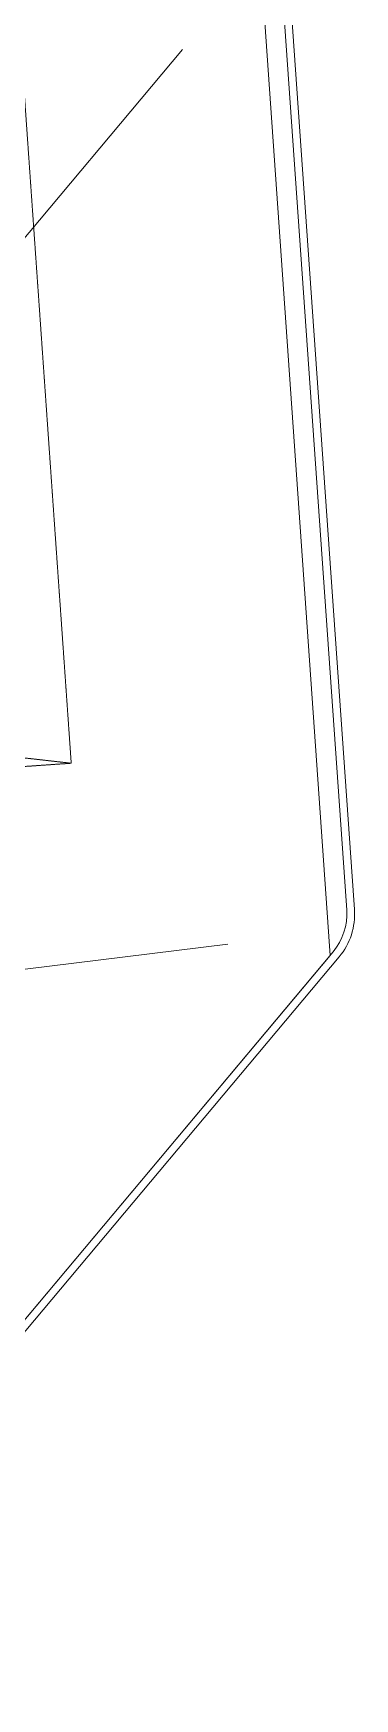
# Model space of a CAD drawing. Header units: millimetres. Extents: x 306 to 836129804, y -168137 to 818603917.
# Drawn here: x 833879703 to 833881758, y 817992983 to 818003655 of the extents above; entities that cross this region are included whole.
import ezdxf

# ---------------------------------------------------------------- set-up
doc = ezdxf.new("R2010")
doc.units = ezdxf.units.MM
doc.header["$LTSCALE"] = 3
doc.linetypes.add('Overhead', pattern=[1.7999999999999998, 1.2, -0.6])
for name, color, linetype, lineweight in [('A-010-M_LINE', 251, 'Continuous', 13), ('A-010-M_LINE_BEYOND', 251, 'Continuous', 13), ('A-010-M_LINE_Over', 251, 'Overhead', 13), ('A-340-M_RAILING', 251, 'Continuous', 13), ('A-810-M_ROOMS', 251, 'Continuous', 13)]:
    doc.layers.add(name, color=color, linetype=linetype, lineweight=lineweight)
doc.layers.add('UAJ-00XREF', color=7, linetype='Continuous')

# ---------------------------------------------------------------- blocks, each defined once
blk = doc.blocks.new('Top Rail Type - Top Rail_Internal_-22321310-0300')
at = {"layer": 'A-340-M_RAILING'}
for p, q in [((83042.1827381617, 93847.48761451701), (83042.1827381617, 73094.01308592278)), ((83092.1827381617, 93847.48761451701), (83092.1827381617, 73094.01308592278)), ((82937.25283602801, 72833.84555866681), (64597.55813021487, 53796.10016331665)), ((82973.2621824102, 72799.15655503268), (64633.56747659705, 53761.41115968252))]:
    blk.add_line(p, q, dxfattribs=at)
for radius, start in [(375, 316.0699156862071), (425.0000000000146, 316.0699156862063)]:
    blk.add_arc((82667.1827381617, 73094.01308592278), radius, start, 0, dxfattribs=at)
blk = doc.blocks.new('3A35X-MAGP-P-MP-00')
at = {"layer": 'A-010-M_LINE', "linetype": 'Overhead'}
for p in [(834459324.9624394, 818004314.4353676), (834430768.6619169, 817996955.0739511)]:
    blk.add_line(p, (834459698.0579057, 817998977.4605902), dxfattribs=at)
at = {"layer": 'A-010-M_LINE'}
blk.add_line((834460699.0240722, 817997818.6238028), (834443197.6345514, 817995644.4503205), dxfattribs=at)
at = {"layer": 'A-010-M_LINE_BEYOND', "lineweight": 9}
blk.add_line((834460409.749141, 818003552.0651441), (834444014.1320362, 817983964.7949053), dxfattribs=at)
at = {"layer": 'A-010-M_LINE_Over'}
blk.add_line((834430395.5664506, 818002292.0487285), (834459698.0579057, 817998977.4605902), dxfattribs=at)
at = {"layer": 'A-810-M_ROOMS', "flags": 128}
blk.add_lwpolyline([(834459893.3836063, 818018648.6144739), (834461354.7237173, 817997744.7546844), (834443876.6535696, 817976864.315659), (834443217.2186244, 817986297.2570605), (834442768.314205, 817986265.8751991), (834442719.4979758, 817986964.1709644), (834443168.4023951, 817986995.5528259), (834442536.82529, 817996029.9994645)], close=True, dxfattribs=at)
at = {"layer": 'A-340-M_RAILING', "rotation": 3.998908525771384}
blk.add_blockref('Top Rail Type - Top Rail_Internal_-22321310-0300', (834383717.2011063, 817919328.6601489), dxfattribs=at)

msp = doc.modelspace()

# ---------------------------------------------------------------- block references
at = {"layer": 'UAJ-00XREF', "ltscale": 0.5}
msp.add_blockref('3A35X-MAGP-P-MP-00', (-579752.5553781986, 0), dxfattribs=at)

doc.saveas('drawing.dxf')
